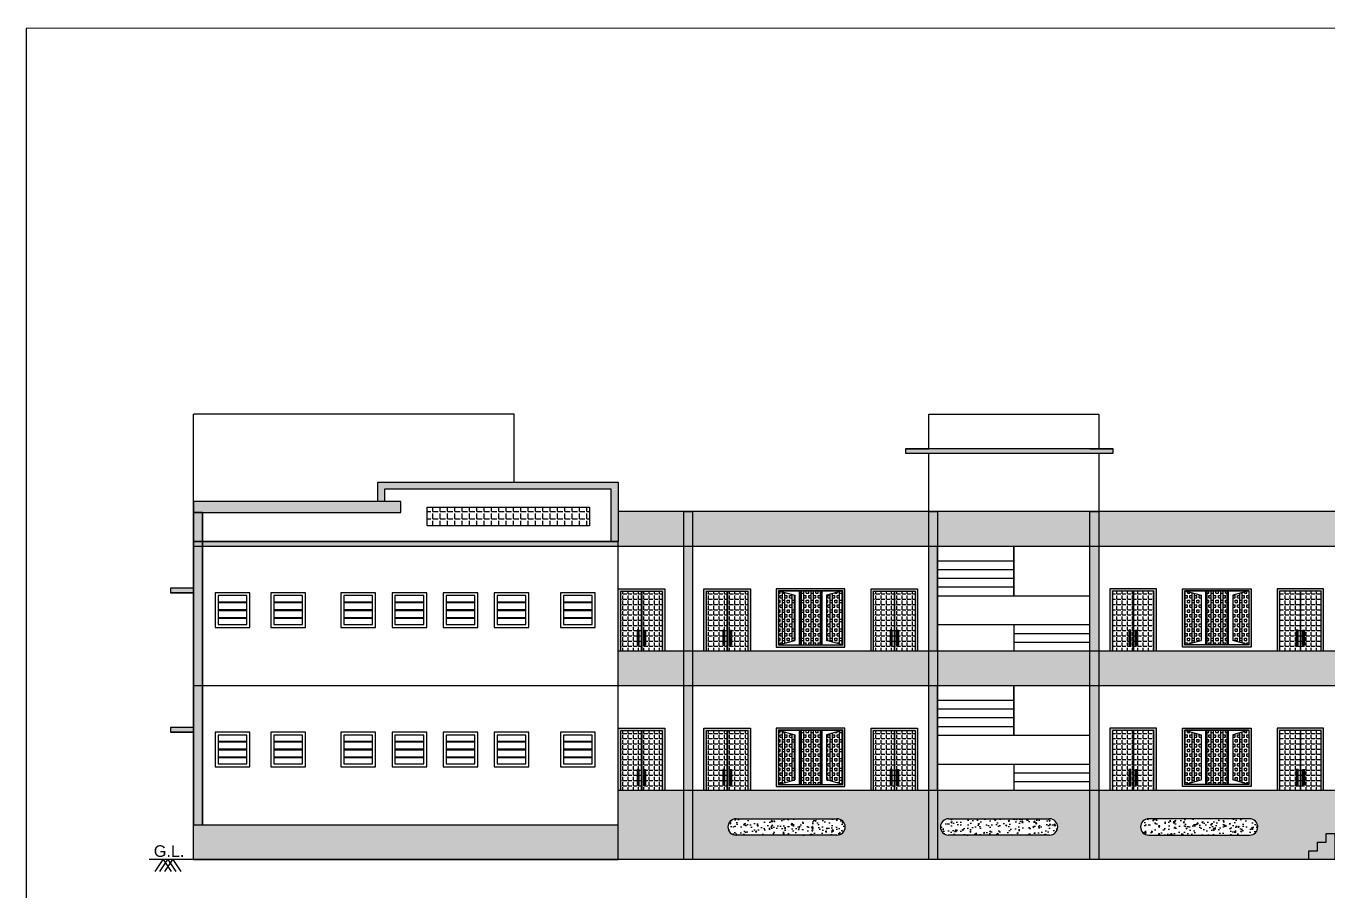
# Model space of a CAD drawing. Header units: metres. Extents: x 863 to 1571, y 626 to 804.
# Drawn here: x 863.38 to 897.55, y 780.03 to 802.75 of the extents above; entities that cross this region are included whole.
import ezdxf
from ezdxf.enums import TextEntityAlignment as Align

# ---------------------------------------------------------------- set-up
doc = ezdxf.new("R2010")
doc.units = ezdxf.units.M
doc.header["$LTSCALE"] = 0.2
doc.header["$MEASUREMENT"] = 0
doc.layers.get('0').update_dxf_attribs({"lineweight": 60})
doc.styles.add('ARIAL', font='arial.ttf')
pattern_1 = [(50, (-207.0153, 620.599), (0.35863009, -0.03137607), [0.0375, -0.4125]), (355, (-207.0153, 620.599), (-0.06937567, 0.37609607), [0.03, -0.33]), (100.451444, (-206.9854, 620.5964), (0.28925442, 0.34472), [0.0318701, -0.35057106]), (46.1842, (-207.0153, 620.699), (0.53362067, -0.08275964), [0.05625, -0.61875]), (96.635635, (-206.9708, 620.6921), (0.46733097, 0.4870593), [0.04780517, -0.52585688]), (351.184164, (-207.0153, 620.699), (0.46733097, 0.4870593), [0.045, -0.495]), (21, (-206.9653, 620.674), (0.298453526, -0.201309445), [0.0375, -0.4125]), (326, (-206.9653, 620.674), (0.12165767, 0.36257502), [0.03, -0.33]), (71.451445, (-206.94042, 620.65723), (0.42011119, 0.16126558), [0.0318701, -0.35057106]), (37.5, (-207.01529, 620.59901), (0.006079928, 0.166446927), [0, -0.326, 0, -0.335, 0, -0.33125]), (7.5, (-207.0153, 620.59901), (0.13153477, 0.197205856), [0, -0.191, 0, -0.3185, 0, -0.12625]), (327.5, (-207.12679, 620.59901), (0.266911218, -0.011277436), [0, -0.125, 0, -0.39, 0, -0.5175]), (317.5, (-207.1768, 620.599), (0.291593085, 0.05005249), [0, -0.1625, 0, -0.259, 0, -0.3675])]
pattern_2 = [(90, (-207.0153, 620.82186), (-0.25, 0), []), (90, (-206.9528, 620.82186), (-0.25, 0), []), (0, (-207.0153, 620.82186), (0, 0.25), [-0.0625, 0.0625]), (0, (-207.0153, 620.88436), (0, 0.25), [-0.0625, 0.0625]), (0, (-207.0153, 620.94686), (0, 0.25), [0.0625, -0.0625]), (0, (-207.0153, 621.00936), (0, 0.25), [0.0625, -0.0625]), (90, (-206.8903, 620.82186), (-0.25, 0), [0.0625, -0.0625]), (90, (-206.8278, 620.82186), (-0.25, 0), [0.0625, -0.0625])]
pattern_3 = [(0, (-207.01529, 620.82186), (0, 0.1375), [0.1, -0.0375]), (90, (-207.01529, 620.82186), (-0.1375, 0), [0.1, -0.0375])]
pattern_4 = [(0, (-202.6278, 620.82186), (0, 0.1375), [0.1, -0.0375]), (90, (-202.6278, 620.82186), (-0.1375, 0), [0.1, -0.0375])]
pattern_5 = [(90, (-207.0153, 624.48304), (-0.25, 0), []), (90, (-206.9528, 624.48304), (-0.25, 0), []), (0, (-207.0153, 624.48304), (0, 0.25), [-0.0625, 0.0625]), (0, (-207.0153, 624.54554), (0, 0.25), [-0.0625, 0.0625]), (0, (-207.0153, 624.60804), (0, 0.25), [0.0625, -0.0625]), (0, (-207.0153, 624.67054), (0, 0.25), [0.0625, -0.0625]), (90, (-206.8903, 624.48304), (-0.25, 0), [0.0625, -0.0625]), (90, (-206.8278, 624.48304), (-0.25, 0), [0.0625, -0.0625])]
pattern_6 = [(0, (-207.01529, 624.48304), (0, 0.1375), [0.1, -0.0375]), (90, (-207.01529, 624.48304), (-0.1375, 0), [0.1, -0.0375])]
pattern_7 = [(0, (-202.6278, 624.48304), (0, 0.1375), [0.1, -0.0375]), (90, (-202.6278, 624.48304), (-0.1375, 0), [0.1, -0.0375])]

msp = doc.modelspace()

# ---------------------------------------------------------------- hatches: boundary and pattern name
at = {"lineweight": -2}
h = msp.add_hatch(color=143, dxfattribs=at)
h.dxf.hatch_style = 1
h.paths.add_polyline_path([(891.913, 791.529), (891.913, 791.649), (886.463, 791.649), (886.463, 791.529)])
h = msp.add_hatch(color=11, dxfattribs=at)
h.dxf.hatch_style = 1
h.paths.add_polyline_path([(878.923, 790.586), (878.923, 790.767), (872.619, 790.771), (872.619, 790.629), (872.619, 790.263), (872.795, 790.263), (872.795, 790.59)])
h = msp.add_hatch(color=11, dxfattribs=at)
h.dxf.hatch_style = 1
h.paths.add_polyline_path([(878.923, 790.585), (878.742, 790.586), (878.741, 789.209), (878.923, 789.209), (878.923, 790.119)])
h = msp.add_hatch(color=40, dxfattribs=at)
h.dxf.hatch_style = 1
h.paths.add_polyline_path([(873.216, 789.976), (873.216, 790.263), (867.783, 790.263), (867.783, 789.976)])
h = msp.add_hatch(color=11, dxfattribs=at)
h.dxf.hatch_style = 1
h.paths.add_polyline_path([(868.013, 789.976), (867.783, 789.976), (867.783, 781.767), (868.013, 781.767)])
h = msp.add_hatch(dxfattribs=at)
h.set_pattern_fill('BRSTONE', color=251, scale=0.5)
h.set_pattern_definition([(0, (-213.4453, 620.59901), (0, 0.165), []), (90, (-212.9953, 620.599), (-0.25, 0.165), [0.165, -0.165]), (90, (-213.0453, 620.599), (-0.25, 0.165), [0.165, -0.165]), (0, (-212.9953, 620.62651), (0.25, 0.165), [-0.45, 0.05]), (0, (-212.9953, 620.65401), (0.25, 0.165), [-0.45, 0.05]), (0, (-212.9953, 620.68151), (0.25, 0.165), [-0.45, 0.05]), (0, (-212.9953, 620.70901), (0.25, 0.165), [-0.45, 0.05]), (0, (-212.9953, 620.73651), (0.25, 0.165), [-0.45, 0.05])])
h.paths.add_polyline_path([(878.923, 789.998), (878.923, 789.209), (872.493, 789.209), (872.493, 789.089), (944.939, 789.089), (944.939, 789.998)])
h.paths.add_polyline_path([(878.923, 786.338), (878.923, 785.428), (897.733, 785.428), (897.733, 786.338)])
h = msp.add_hatch(dxfattribs=at)
h.set_pattern_fill('ANGLE', color=11, scale=0.7)
h.set_pattern_definition([(0, (-207.4062, 616.94139), (0, 0.1925), [0.14, -0.0525]), (90, (-207.4062, 616.94139), (-0.1925, 0), [0.14, -0.0525])])
h.paths.add_polyline_path([(878.174, 789.621), (878.174, 790.114), (873.91, 790.114), (873.91, 789.621)])
h = msp.add_hatch(color=253, dxfattribs=at)
h.dxf.hatch_style = 1
h.paths.add_polyline_path([(880.643, 789.998), (880.873, 789.998), (880.873, 780.857), (880.643, 780.857)])
h = msp.add_hatch(color=253, dxfattribs=at)
h.dxf.hatch_style = 1
h.paths.add_polyline_path([(887.073, 789.998), (887.303, 789.998), (887.303, 780.857), (887.073, 780.857)])
h = msp.add_hatch(color=253, dxfattribs=at)
h.dxf.hatch_style = 1
h.paths.add_polyline_path([(891.303, 789.998), (891.533, 789.998), (891.533, 780.857), (891.303, 780.857)])
h = msp.add_hatch(color=251, dxfattribs=at)
h.dxf.hatch_style = 1
h.paths.add_polyline_path([(867.783, 789.209), (867.783, 789.089), (878.923, 789.089), (878.923, 789.209)])
h = msp.add_hatch(color=251, dxfattribs=at)
h.dxf.hatch_style = 1
h.paths.add_polyline_path([(867.783, 787.987), (867.173, 787.987), (867.173, 787.867), (867.783, 787.867)])
h = msp.add_hatch(color=32, dxfattribs=at)
h.dxf.hatch_style = 1
h.paths.add_polyline_path([(878.99, 786.338), (880.076, 786.338), (880.076, 787.905), (878.99, 787.905)], flags=17)
h.paths.add_polyline_path([(880.143, 787.972), (878.923, 787.972), (878.923, 786.338), (880.143, 786.338)])
h = msp.add_hatch(dxfattribs=at)
h.set_pattern_fill('ANGLE', color=253, scale=0.5)
h.set_pattern_definition([(0, (-209.26529, 624.48304), (0, 0.1375), [0.1, -0.0375]), (90, (-209.26529, 624.48304), (-0.1375, 0), [0.1, -0.0375])])
h.paths.add_polyline_path([(879.644, 786.881), (879.644, 786.486), (879.593, 786.486), (879.593, 786.881)], flags=16)
h.paths.add_polyline_path([(879.422, 786.881), (879.473, 786.881), (879.473, 786.486), (879.422, 786.486)], flags=16)
h.paths.add_polyline_path([(878.99, 786.338), (879.525, 786.338), (879.525, 787.905), (878.99, 787.905)])
h.paths.add_polyline_path([(879.54, 786.338), (880.076, 786.338), (880.076, 787.905), (879.54, 787.905)])
h = msp.add_hatch(color=32, dxfattribs=at)
h.dxf.hatch_style = 1
h.paths.add_polyline_path([(881.24, 786.338), (882.326, 786.338), (882.326, 787.905), (881.24, 787.905)], flags=17)
h.paths.add_polyline_path([(882.393, 787.972), (881.173, 787.972), (881.173, 786.338), (882.393, 786.338)])
h = msp.add_hatch(dxfattribs=at)
h.set_pattern_fill('ANGLE', color=253, scale=0.5)
h.set_pattern_definition(pattern_6)
h.paths.add_polyline_path([(881.894, 786.881), (881.894, 786.486), (881.843, 786.486), (881.843, 786.881)], flags=16)
h.paths.add_polyline_path([(881.672, 786.881), (881.723, 786.881), (881.723, 786.486), (881.672, 786.486)], flags=16)
h.paths.add_polyline_path([(881.24, 786.338), (881.775, 786.338), (881.775, 787.905), (881.24, 787.905)])
h.paths.add_polyline_path([(881.79, 786.338), (882.326, 786.338), (882.326, 787.905), (881.79, 787.905)])
h = msp.add_hatch(color=215, dxfattribs=at)
h.dxf.hatch_style = 1
h.paths.add_polyline_path([(883.073, 786.437), (884.873, 786.437), (884.873, 787.972), (883.073, 787.972)])
h.paths.add_polyline_path([(884.816, 786.494), (884.816, 787.915), (883.13, 787.915), (883.13, 786.494)], flags=16)
h = msp.add_hatch(dxfattribs=at)
h.set_pattern_fill('BOX', color=61, scale=0.25)
h.set_pattern_definition(pattern_5)
h.paths.add_polyline_path([(883.557, 787.798), (883.13, 787.915), (883.13, 786.494), (883.557, 786.611)])
h = msp.add_hatch(color=215, dxfattribs=at)
h.dxf.hatch_style = 1
h.paths.add_polyline_path([(884.237, 786.494), (884.27, 786.494), (884.27, 787.915), (884.237, 787.915)])
h.paths.add_polyline_path([(883.708, 787.915), (883.675, 787.915), (883.675, 786.494), (883.708, 786.494)])
h = msp.add_hatch(dxfattribs=at)
h.set_pattern_fill('BOX', color=61, scale=0.25)
h.set_pattern_definition(pattern_5)
h.paths.add_polyline_path([(883.708, 786.494), (884.237, 786.494), (884.237, 787.915), (883.708, 787.915)])
h = msp.add_hatch(dxfattribs=at)
h.set_pattern_fill('BOX', color=61, scale=0.25)
h.set_pattern_definition(pattern_5)
h.paths.add_polyline_path([(884.388, 787.798), (884.816, 787.915), (884.816, 786.494), (884.388, 786.611)])
h = msp.add_hatch(color=32, dxfattribs=at)
h.dxf.hatch_style = 1
h.paths.add_polyline_path([(885.56, 786.338), (886.78, 786.338), (886.78, 787.972), (885.56, 787.972)])
h.paths.add_polyline_path([(885.627, 786.338), (886.713, 786.338), (886.713, 787.905), (885.627, 787.905)], flags=17)
h = msp.add_hatch(dxfattribs=at)
h.set_pattern_fill('ANGLE', color=253, scale=0.5)
h.set_pattern_definition(pattern_7)
h.paths.add_polyline_path([(886.281, 786.881), (886.281, 786.486), (886.23, 786.486), (886.23, 786.881)], flags=16)
h.paths.add_polyline_path([(886.059, 786.881), (886.11, 786.881), (886.11, 786.486), (886.059, 786.486)], flags=16)
h.paths.add_polyline_path([(885.627, 786.338), (886.163, 786.338), (886.163, 787.905), (885.627, 787.905)])
h.paths.add_polyline_path([(886.178, 786.338), (886.713, 786.338), (886.713, 787.905), (886.178, 787.905)])
h = msp.add_hatch(color=32, dxfattribs=at)
h.dxf.hatch_style = 1
h.paths.add_polyline_path([(893.045, 786.338), (891.825, 786.338), (891.825, 787.972), (893.045, 787.972)])
h.paths.add_polyline_path([(892.978, 786.338), (891.892, 786.338), (891.892, 787.905), (892.978, 787.905)], flags=17)
h = msp.add_hatch(dxfattribs=at)
h.set_pattern_fill('ANGLE', color=253, scale=0.5)
h.set_pattern_definition(pattern_7)
h.paths.add_polyline_path([(892.324, 786.881), (892.324, 786.486), (892.375, 786.486), (892.375, 786.881)], flags=16)
h.paths.add_polyline_path([(892.546, 786.881), (892.495, 786.881), (892.495, 786.486), (892.546, 786.486)], flags=16)
h.paths.add_polyline_path([(892.978, 786.338), (892.443, 786.338), (892.443, 787.905), (892.978, 787.905)])
h.paths.add_polyline_path([(892.428, 786.338), (891.892, 786.338), (891.892, 787.905), (892.428, 787.905)])
h = msp.add_hatch(color=215, dxfattribs=at)
h.dxf.hatch_style = 1
h.paths.add_polyline_path([(895.533, 787.972), (893.733, 787.972), (893.733, 786.437), (895.533, 786.437)])
h.paths.add_polyline_path([(893.79, 787.915), (893.79, 786.494), (895.476, 786.494), (895.476, 787.915)], flags=16)
h = msp.add_hatch(dxfattribs=at)
h.set_pattern_fill('BOX', color=61, scale=0.25)
h.set_pattern_definition(pattern_5)
h.paths.add_polyline_path([(894.217, 787.798), (893.79, 787.915), (893.79, 786.494), (894.217, 786.611)])
h = msp.add_hatch(color=215, dxfattribs=at)
h.dxf.hatch_style = 1
h.paths.add_polyline_path([(894.368, 786.494), (894.335, 786.494), (894.335, 787.915), (894.368, 787.915)])
h.paths.add_polyline_path([(894.897, 787.915), (894.93, 787.915), (894.93, 786.494), (894.897, 786.494)])
h = msp.add_hatch(dxfattribs=at)
h.set_pattern_fill('BOX', color=61, scale=0.25)
h.set_pattern_definition(pattern_5)
h.paths.add_polyline_path([(894.897, 786.494), (894.368, 786.494), (894.368, 787.915), (894.897, 787.915)])
h = msp.add_hatch(dxfattribs=at)
h.set_pattern_fill('BOX', color=61, scale=0.25)
h.set_pattern_definition(pattern_5)
h.paths.add_polyline_path([(895.048, 787.798), (895.476, 787.915), (895.476, 786.494), (895.048, 786.611)])
h = msp.add_hatch(color=32, dxfattribs=at)
h.dxf.hatch_style = 1
h.paths.add_polyline_path([(897.366, 786.338), (896.28, 786.338), (896.28, 787.905), (897.366, 787.905)], flags=17)
h.paths.add_polyline_path([(896.213, 787.972), (897.433, 787.972), (897.433, 786.338), (896.213, 786.338)])
h = msp.add_hatch(dxfattribs=at)
h.set_pattern_fill('ANGLE', color=253, scale=0.5)
h.set_pattern_definition(pattern_6)
h.paths.add_polyline_path([(896.712, 786.881), (896.712, 786.486), (896.763, 786.486), (896.763, 786.881)], flags=16)
h.paths.add_polyline_path([(896.934, 786.881), (896.883, 786.881), (896.883, 786.486), (896.934, 786.486)], flags=16)
h.paths.add_polyline_path([(897.366, 786.338), (896.83, 786.338), (896.83, 787.905), (897.366, 787.905)])
h.paths.add_polyline_path([(896.815, 786.338), (896.28, 786.338), (896.28, 787.905), (896.815, 787.905)])
h = msp.add_hatch(color=215, dxfattribs=at)
h.dxf.hatch_style = 1
h.paths.add_polyline_path([(879.422, 786.486), (879.473, 786.486), (879.473, 786.881), (879.422, 786.881)])
h.paths.add_polyline_path([(879.644, 786.881), (879.593, 786.881), (879.593, 786.486), (879.644, 786.486)])
h = msp.add_hatch(color=215, dxfattribs=at)
h.dxf.hatch_style = 1
h.paths.add_polyline_path([(881.672, 786.486), (881.723, 786.486), (881.723, 786.881), (881.672, 786.881)])
h.paths.add_polyline_path([(881.894, 786.881), (881.843, 786.881), (881.843, 786.486), (881.894, 786.486)])
h = msp.add_hatch(color=215, dxfattribs=at)
h.dxf.hatch_style = 1
h.paths.add_polyline_path([(886.059, 786.486), (886.11, 786.486), (886.11, 786.881), (886.059, 786.881)])
h.paths.add_polyline_path([(886.281, 786.881), (886.23, 786.881), (886.23, 786.486), (886.281, 786.486)])
h = msp.add_hatch(color=215, dxfattribs=at)
h.dxf.hatch_style = 1
h.paths.add_polyline_path([(892.546, 786.486), (892.495, 786.486), (892.495, 786.881), (892.546, 786.881)])
h.paths.add_polyline_path([(892.324, 786.881), (892.375, 786.881), (892.375, 786.486), (892.324, 786.486)])
h = msp.add_hatch(color=215, dxfattribs=at)
h.dxf.hatch_style = 1
h.paths.add_polyline_path([(896.934, 786.486), (896.883, 786.486), (896.883, 786.881), (896.934, 786.881)])
h.paths.add_polyline_path([(896.712, 786.881), (896.763, 786.881), (896.763, 786.486), (896.712, 786.486)])
h = msp.add_hatch(color=251, dxfattribs=at)
h.dxf.hatch_style = 1
h.paths.add_polyline_path([(867.783, 784.327), (867.173, 784.327), (867.173, 784.207), (867.783, 784.207)])
h = msp.add_hatch(color=32, dxfattribs=at)
h.dxf.hatch_style = 1
h.paths.add_polyline_path([(878.99, 782.677), (880.076, 782.677), (880.076, 784.244), (878.99, 784.244)], flags=17)
h.paths.add_polyline_path([(880.143, 784.311), (878.923, 784.311), (878.923, 782.677), (880.143, 782.677)])
h = msp.add_hatch(dxfattribs=at)
h.set_pattern_fill('ANGLE', color=253, scale=0.5)
h.set_pattern_definition([(0, (-209.26529, 620.82186), (0, 0.1375), [0.1, -0.0375]), (90, (-209.26529, 620.82186), (-0.1375, 0), [0.1, -0.0375])])
h.paths.add_polyline_path([(879.644, 783.22), (879.644, 782.825), (879.593, 782.825), (879.593, 783.22)], flags=16)
h.paths.add_polyline_path([(879.422, 783.22), (879.473, 783.22), (879.473, 782.825), (879.422, 782.825)], flags=16)
h.paths.add_polyline_path([(878.99, 782.677), (879.525, 782.677), (879.525, 784.244), (878.99, 784.244)])
h.paths.add_polyline_path([(879.54, 782.677), (880.076, 782.677), (880.076, 784.244), (879.54, 784.244)])
h = msp.add_hatch(color=32, dxfattribs=at)
h.dxf.hatch_style = 1
h.paths.add_polyline_path([(881.24, 782.677), (882.326, 782.677), (882.326, 784.244), (881.24, 784.244)], flags=17)
h.paths.add_polyline_path([(882.393, 784.311), (881.173, 784.311), (881.173, 782.677), (882.393, 782.677)])
h = msp.add_hatch(dxfattribs=at)
h.set_pattern_fill('ANGLE', color=253, scale=0.5)
h.set_pattern_definition(pattern_3)
h.paths.add_polyline_path([(881.894, 783.22), (881.894, 782.825), (881.843, 782.825), (881.843, 783.22)], flags=16)
h.paths.add_polyline_path([(881.672, 783.22), (881.723, 783.22), (881.723, 782.825), (881.672, 782.825)], flags=16)
h.paths.add_polyline_path([(881.24, 782.677), (881.775, 782.677), (881.775, 784.244), (881.24, 784.244)])
h.paths.add_polyline_path([(881.79, 782.677), (882.326, 782.677), (882.326, 784.244), (881.79, 784.244)])
h = msp.add_hatch(color=215, dxfattribs=at)
h.dxf.hatch_style = 1
h.paths.add_polyline_path([(883.073, 782.775), (884.873, 782.775), (884.873, 784.311), (883.073, 784.311)])
h.paths.add_polyline_path([(884.816, 782.832), (884.816, 784.254), (883.13, 784.254), (883.13, 782.832)], flags=16)
h = msp.add_hatch(dxfattribs=at)
h.set_pattern_fill('BOX', color=61, scale=0.25)
h.set_pattern_definition(pattern_2)
h.paths.add_polyline_path([(883.557, 784.137), (883.13, 784.254), (883.13, 782.832), (883.557, 782.949)])
h = msp.add_hatch(color=215, dxfattribs=at)
h.dxf.hatch_style = 1
h.paths.add_polyline_path([(884.237, 782.832), (884.27, 782.832), (884.27, 784.254), (884.237, 784.254)])
h.paths.add_polyline_path([(883.708, 784.254), (883.675, 784.254), (883.675, 782.832), (883.708, 782.832)])
h = msp.add_hatch(dxfattribs=at)
h.set_pattern_fill('BOX', color=61, scale=0.25)
h.set_pattern_definition(pattern_2)
h.paths.add_polyline_path([(883.708, 782.832), (884.237, 782.832), (884.237, 784.254), (883.708, 784.254)])
h = msp.add_hatch(dxfattribs=at)
h.set_pattern_fill('BOX', color=61, scale=0.25)
h.set_pattern_definition(pattern_2)
h.paths.add_polyline_path([(884.388, 784.137), (884.816, 784.254), (884.816, 782.832), (884.388, 782.949)])
h = msp.add_hatch(color=32, dxfattribs=at)
h.dxf.hatch_style = 1
h.paths.add_polyline_path([(885.56, 782.677), (886.78, 782.677), (886.78, 784.311), (885.56, 784.311)])
h.paths.add_polyline_path([(885.627, 782.677), (886.713, 782.677), (886.713, 784.244), (885.627, 784.244)], flags=17)
h = msp.add_hatch(dxfattribs=at)
h.set_pattern_fill('ANGLE', color=253, scale=0.5)
h.set_pattern_definition(pattern_4)
h.paths.add_polyline_path([(886.281, 783.22), (886.281, 782.825), (886.23, 782.825), (886.23, 783.22)], flags=16)
h.paths.add_polyline_path([(886.059, 783.22), (886.11, 783.22), (886.11, 782.825), (886.059, 782.825)], flags=16)
h.paths.add_polyline_path([(885.627, 782.677), (886.163, 782.677), (886.163, 784.244), (885.627, 784.244)])
h.paths.add_polyline_path([(886.178, 782.677), (886.713, 782.677), (886.713, 784.244), (886.178, 784.244)])
h = msp.add_hatch(color=32, dxfattribs=at)
h.dxf.hatch_style = 1
h.paths.add_polyline_path([(893.045, 782.677), (891.825, 782.677), (891.825, 784.311), (893.045, 784.311)])
h.paths.add_polyline_path([(892.978, 782.677), (891.892, 782.677), (891.892, 784.244), (892.978, 784.244)], flags=17)
h = msp.add_hatch(dxfattribs=at)
h.set_pattern_fill('ANGLE', color=253, scale=0.5)
h.set_pattern_definition(pattern_4)
h.paths.add_polyline_path([(892.324, 783.22), (892.324, 782.825), (892.375, 782.825), (892.375, 783.22)], flags=16)
h.paths.add_polyline_path([(892.546, 783.22), (892.495, 783.22), (892.495, 782.825), (892.546, 782.825)], flags=16)
h.paths.add_polyline_path([(892.978, 782.677), (892.443, 782.677), (892.443, 784.244), (892.978, 784.244)])
h.paths.add_polyline_path([(892.428, 782.677), (891.892, 782.677), (891.892, 784.244), (892.428, 784.244)])
h = msp.add_hatch(color=215, dxfattribs=at)
h.dxf.hatch_style = 1
h.paths.add_polyline_path([(895.533, 784.311), (893.733, 784.311), (893.733, 782.775), (895.533, 782.775)])
h.paths.add_polyline_path([(893.79, 784.254), (893.79, 782.832), (895.476, 782.832), (895.476, 784.254)], flags=16)
h = msp.add_hatch(dxfattribs=at)
h.set_pattern_fill('BOX', color=61, scale=0.25)
h.set_pattern_definition(pattern_2)
h.paths.add_polyline_path([(894.217, 784.137), (893.79, 784.254), (893.79, 782.832), (894.217, 782.949)])
h = msp.add_hatch(color=215, dxfattribs=at)
h.dxf.hatch_style = 1
h.paths.add_polyline_path([(894.368, 782.832), (894.335, 782.832), (894.335, 784.254), (894.368, 784.254)])
h.paths.add_polyline_path([(894.897, 784.254), (894.93, 784.254), (894.93, 782.832), (894.897, 782.832)])
h = msp.add_hatch(dxfattribs=at)
h.set_pattern_fill('BOX', color=61, scale=0.25)
h.set_pattern_definition(pattern_2)
h.paths.add_polyline_path([(894.897, 782.832), (894.368, 782.832), (894.368, 784.254), (894.897, 784.254)])
h = msp.add_hatch(dxfattribs=at)
h.set_pattern_fill('BOX', color=61, scale=0.25)
h.set_pattern_definition(pattern_2)
h.paths.add_polyline_path([(895.048, 784.137), (895.476, 784.254), (895.476, 782.832), (895.048, 782.949)])
h = msp.add_hatch(color=32, dxfattribs=at)
h.dxf.hatch_style = 1
h.paths.add_polyline_path([(897.366, 782.677), (896.28, 782.677), (896.28, 784.244), (897.366, 784.244)], flags=17)
h.paths.add_polyline_path([(896.213, 784.311), (897.433, 784.311), (897.433, 782.677), (896.213, 782.677)])
h = msp.add_hatch(dxfattribs=at)
h.set_pattern_fill('ANGLE', color=253, scale=0.5)
h.set_pattern_definition(pattern_3)
h.paths.add_polyline_path([(896.712, 783.22), (896.712, 782.825), (896.763, 782.825), (896.763, 783.22)], flags=16)
h.paths.add_polyline_path([(896.934, 783.22), (896.883, 783.22), (896.883, 782.825), (896.934, 782.825)], flags=16)
h.paths.add_polyline_path([(897.366, 782.677), (896.83, 782.677), (896.83, 784.244), (897.366, 784.244)])
h.paths.add_polyline_path([(896.815, 782.677), (896.28, 782.677), (896.28, 784.244), (896.815, 784.244)])
h = msp.add_hatch(color=215, dxfattribs=at)
h.dxf.hatch_style = 1
h.paths.add_polyline_path([(879.422, 782.825), (879.473, 782.825), (879.473, 783.22), (879.422, 783.22)])
h.paths.add_polyline_path([(879.644, 783.22), (879.593, 783.22), (879.593, 782.825), (879.644, 782.825)])
h = msp.add_hatch(color=215, dxfattribs=at)
h.dxf.hatch_style = 1
h.paths.add_polyline_path([(881.672, 782.825), (881.723, 782.825), (881.723, 783.22), (881.672, 783.22)])
h.paths.add_polyline_path([(881.894, 783.22), (881.843, 783.22), (881.843, 782.825), (881.894, 782.825)])
h = msp.add_hatch(color=215, dxfattribs=at)
h.dxf.hatch_style = 1
h.paths.add_polyline_path([(886.059, 782.825), (886.11, 782.825), (886.11, 783.22), (886.059, 783.22)])
h.paths.add_polyline_path([(886.281, 783.22), (886.23, 783.22), (886.23, 782.825), (886.281, 782.825)])
h = msp.add_hatch(color=215, dxfattribs=at)
h.dxf.hatch_style = 1
h.paths.add_polyline_path([(892.546, 782.825), (892.495, 782.825), (892.495, 783.22), (892.546, 783.22)])
h.paths.add_polyline_path([(892.324, 783.22), (892.375, 783.22), (892.375, 782.825), (892.324, 782.825)])
h = msp.add_hatch(color=215, dxfattribs=at)
h.dxf.hatch_style = 1
h.paths.add_polyline_path([(896.934, 782.825), (896.883, 782.825), (896.883, 783.22), (896.934, 783.22)])
h.paths.add_polyline_path([(896.712, 783.22), (896.763, 783.22), (896.763, 782.825), (896.712, 782.825)])
h = msp.add_hatch(dxfattribs=at)
h.set_pattern_fill('BRSTONE', color=251, scale=0.5)
h.set_pattern_definition([(0, (-207.0153, 620.59901), (0, 0.165), []), (90, (-206.5653, 620.599), (-0.25, 0.165), [0.165, -0.165]), (90, (-206.6153, 620.599), (-0.25, 0.165), [0.165, -0.165]), (0, (-206.5653, 620.62651), (0.25, 0.165), [-0.45, 0.05]), (0, (-206.5653, 620.65401), (0.25, 0.165), [-0.45, 0.05]), (0, (-206.5653, 620.68151), (0.25, 0.165), [-0.45, 0.05]), (0, (-206.5653, 620.70901), (0.25, 0.165), [-0.45, 0.05]), (0, (-206.5653, 620.73651), (0.25, 0.165), [-0.45, 0.05])])
h.paths.add_polyline_path([(895.492, 781.499), (892.845, 781.499, -1), (892.845, 781.929), (895.492, 781.929, -1)], flags=16)
h.paths.add_polyline_path([(890.241, 781.499), (887.594, 781.499, -1), (887.594, 781.929), (890.241, 781.929, -1)], flags=16)
h.paths.add_polyline_path([(884.665, 781.499), (882.018, 781.499, -1), (882.018, 781.929), (884.665, 781.929, -1)], flags=16)
h.paths.add_polyline_path([(897.963, 780.857), (897.963, 782.677), (878.923, 782.677), (878.923, 781.767), (878.923, 780.857)])
h = msp.add_hatch(color=254, dxfattribs=at)
h.dxf.hatch_style = 1
h.paths.add_polyline_path([(867.783, 781.767), (867.783, 780.857), (878.923, 780.857), (878.923, 781.767)])
h.paths.add_polyline_path([(956.079, 780.857), (956.079, 781.767), (919.681, 781.767), (919.681, 780.857)])
h = msp.add_hatch(dxfattribs=at)
h.set_pattern_fill('AR-CONC', color=114, scale=0.05)
h.set_pattern_definition([(50, (-206.56933, 620.599), (0.35863009, -0.03137607), [0.0375, -0.4125]), (355, (-206.56933, 620.599), (-0.06937567, 0.37609607), [0.03, -0.33]), (100.451444, (-206.53944, 620.5964), (0.28925442, 0.34472), [0.0318701, -0.35057106]), (46.1842, (-206.56933, 620.699), (0.53362067, -0.08275964), [0.05625, -0.61875]), (96.635635, (-206.52486, 620.6921), (0.46733097, 0.4870593), [0.04780517, -0.52585688]), (351.184164, (-206.56933, 620.699), (0.46733097, 0.4870593), [0.045, -0.495]), (21, (-206.51933, 620.674), (0.29845353, -0.201309445), [0.0375, -0.4125]), (326, (-206.51933, 620.674), (0.12165767, 0.36257502), [0.03, -0.33]), (71.451445, (-206.49446, 620.65723), (0.42011119, 0.16126558), [0.0318701, -0.35057106]), (37.5, (-206.56933, 620.59901), (0.006079928, 0.166446927), [0, -0.326, 0, -0.335, 0, -0.33125]), (7.5, (-206.56933, 620.59901), (0.13153477, 0.197205856), [0, -0.191, 0, -0.3185, 0, -0.12625]), (327.5, (-206.68083, 620.59901), (0.266911218, -0.011277436), [0, -0.125, 0, -0.39, 0, -0.5175]), (317.5, (-206.73083, 620.599), (0.291593085, 0.05005249), [0, -0.1625, 0, -0.259, 0, -0.3675])])
h.paths.add_polyline_path([(882.018, 781.929, 1), (882.018, 781.499), (884.665, 781.499, 1), (884.665, 781.929)])
h = msp.add_hatch(dxfattribs=at)
h.set_pattern_fill('AR-CONC', color=114, scale=0.05)
h.set_pattern_definition(pattern_1)
h.paths.add_polyline_path([(887.594, 781.929, 1), (887.594, 781.499), (890.241, 781.499, 1), (890.241, 781.929)])
h = msp.add_hatch(dxfattribs=at)
h.set_pattern_fill('AR-CONC', color=114, scale=0.05)
h.set_pattern_definition(pattern_1)
h.paths.add_polyline_path([(892.845, 781.929, 1), (892.845, 781.499), (895.492, 781.499, 1), (895.492, 781.929)])
h = msp.add_hatch(color=252, dxfattribs=at)
h.dxf.hatch_style = 1
h.paths.add_polyline_path([(905.08, 780.857), (905.08, 781.086), (904.851, 781.086), (904.851, 781.315), (904.622, 781.315), (904.622, 781.544), (904.393, 781.544), (904.393, 780.857)])
h.paths.add_polyline_path([(897.504, 781.315), (897.275, 781.315), (897.275, 781.086), (897.046, 781.086), (897.046, 780.857), (897.733, 780.857), (897.733, 781.544), (897.504, 781.544)])

# ---------------------------------------------------------------- linework, layer by layer
for p, q in [((867.783, 780.857), (867.783, 792.559)), ((876.193, 792.559), (867.783, 792.559)), ((876.193, 790.769), (876.193, 792.559)), ((886.463, 791.649), (887.073, 791.649)), ((891.303, 791.649), (891.913, 791.649)), ((886.463, 791.529), (887.073, 791.529)), ((891.303, 791.529), (891.913, 791.529)), ((878.741, 789.209), (878.742, 790.586)), ((867.783, 789.976), (868.013, 789.976)), ((868.013, 789.976), (868.013, 781.767)), ((944.939, 789.998), (878.923, 789.998)), ((887.303, 786.34), (887.303, 789.091)), ((889.303, 789.091), (889.303, 787.788)), ((889.303, 787.788), (889.303, 789.091)), ((891.303, 786.34), (891.303, 789.091)), ((887.303, 788.708), (889.303, 788.708)), ((887.303, 788.478), (889.303, 788.478)), ((887.303, 788.248), (889.303, 788.248)), ((867.783, 787.867), (867.173, 787.867)), ((879.525, 787.905), (879.525, 786.338)), ((879.54, 787.905), (879.54, 786.338)), ((881.775, 787.905), (881.775, 786.338)), ((881.79, 787.905), (881.79, 786.338)), ((883.13, 787.915), (884.816, 787.915)), ((883.13, 787.915), (883.557, 787.798)), ((883.675, 787.915), (883.675, 786.494)), ((883.708, 787.915), (883.708, 786.494)), ((884.237, 787.915), (884.237, 786.494)), ((884.27, 787.915), (884.27, 786.494)), ((884.816, 787.915), (884.388, 787.798)), ((886.163, 787.905), (886.163, 786.338)), ((886.178, 787.905), (886.178, 786.338)), ((887.303, 788.018), (889.303, 788.018)), ((892.428, 787.905), (892.428, 786.338)), ((892.443, 787.905), (892.443, 786.338)), ((895.476, 787.915), (893.79, 787.915)), ((893.79, 787.915), (894.217, 787.798)), ((894.335, 787.915), (894.335, 786.494)), ((894.368, 787.915), (894.368, 786.494)), ((894.897, 787.915), (894.897, 786.494)), ((894.93, 787.915), (894.93, 786.494)), ((895.476, 787.915), (895.048, 787.798)), ((896.815, 787.905), (896.815, 786.338)), ((896.83, 787.905), (896.83, 786.338)), ((868.424, 787.627), (869.178, 787.627)), ((868.424, 787.606), (869.178, 787.606)), ((869.883, 787.627), (870.637, 787.627)), ((869.883, 787.606), (870.637, 787.606)), ((871.726, 787.627), (872.48, 787.627)), ((871.726, 787.606), (872.48, 787.606)), ((873.066, 787.627), (873.82, 787.627)), ((873.066, 787.606), (873.82, 787.606)), ((874.406, 787.627), (875.16, 787.627)), ((874.406, 787.606), (875.16, 787.606)), ((875.746, 787.627), (876.5, 787.627)), ((875.746, 787.606), (876.5, 787.606)), ((877.487, 787.627), (878.241, 787.627)), ((877.487, 787.606), (878.241, 787.606)), ((883.557, 787.798), (883.557, 786.611)), ((884.388, 787.798), (884.388, 786.611)), ((887.303, 787.788), (891.303, 787.788)), ((894.217, 787.798), (894.217, 786.611)), ((895.048, 787.798), (895.048, 786.611)), ((868.424, 787.424), (869.178, 787.424)), ((868.424, 787.403), (869.178, 787.403)), ((868.424, 787.218), (869.178, 787.218)), ((868.424, 787.197), (869.178, 787.197)), ((869.883, 787.424), (870.637, 787.424)), ((869.883, 787.403), (870.637, 787.403)), ((869.883, 787.218), (870.637, 787.218)), ((869.883, 787.197), (870.637, 787.197)), ((871.726, 787.424), (872.48, 787.424)), ((871.726, 787.403), (872.48, 787.403)), ((871.726, 787.218), (872.48, 787.218)), ((871.726, 787.197), (872.48, 787.197)), ((873.066, 787.424), (873.82, 787.424)), ((873.066, 787.403), (873.82, 787.403)), ((873.066, 787.218), (873.82, 787.218)), ((873.066, 787.197), (873.82, 787.197)), ((874.406, 787.424), (875.16, 787.424)), ((874.406, 787.403), (875.16, 787.403)), ((874.406, 787.218), (875.16, 787.218)), ((874.406, 787.197), (875.16, 787.197)), ((875.746, 787.424), (876.5, 787.424)), ((875.746, 787.403), (876.5, 787.403)), ((875.746, 787.218), (876.5, 787.218)), ((875.746, 787.197), (876.5, 787.197)), ((877.487, 787.424), (878.241, 787.424)), ((877.487, 787.403), (878.241, 787.403)), ((877.487, 787.218), (878.241, 787.218)), ((877.487, 787.197), (878.241, 787.197)), ((887.303, 787.028), (889.303, 787.028)), ((889.303, 787.028), (891.303, 787.028)), ((889.303, 787.028), (891.303, 787.028)), ((889.303, 787.028), (889.303, 786.34)), ((889.303, 786.798), (891.303, 786.798)), ((883.13, 786.494), (883.557, 786.611)), ((884.816, 786.494), (884.388, 786.611)), ((889.303, 786.568), (891.303, 786.568)), ((893.79, 786.494), (894.217, 786.611)), ((895.476, 786.494), (895.048, 786.611)), ((889.303, 786.34), (891.303, 786.34)), ((889.303, 786.338), (891.303, 786.338)), ((878.923, 780.857), (878.923, 785.547)), ((887.303, 782.678), (887.303, 785.43)), ((889.303, 785.43), (889.303, 784.127)), ((889.303, 784.127), (889.303, 785.43)), ((891.303, 782.678), (891.303, 785.43)), ((887.303, 785.047), (889.303, 785.047)), ((887.303, 784.817), (889.303, 784.817)), ((887.303, 784.587), (889.303, 784.587)), ((867.783, 784.207), (867.173, 784.207)), ((879.525, 784.244), (879.525, 782.677)), ((879.54, 784.244), (879.54, 782.677)), ((881.775, 784.244), (881.775, 782.677)), ((881.79, 784.244), (881.79, 782.677)), ((883.13, 784.254), (884.816, 784.254)), ((883.13, 784.254), (883.557, 784.137)), ((883.557, 784.137), (883.557, 782.949)), ((883.675, 784.254), (883.675, 782.832)), ((883.708, 784.254), (883.708, 782.832)), ((884.237, 784.254), (884.237, 782.832)), ((884.27, 784.254), (884.27, 782.832)), ((884.816, 784.254), (884.388, 784.137)), ((884.388, 784.137), (884.388, 782.949)), ((886.163, 784.244), (886.163, 782.677)), ((886.178, 784.244), (886.178, 782.677)), ((887.303, 784.357), (889.303, 784.357)), ((887.303, 784.127), (891.303, 784.127)), ((892.428, 784.244), (892.428, 782.677)), ((892.443, 784.244), (892.443, 782.677)), ((895.476, 784.254), (893.79, 784.254)), ((893.79, 784.254), (894.217, 784.137)), ((894.217, 784.137), (894.217, 782.949)), ((894.335, 784.254), (894.335, 782.832)), ((894.368, 784.254), (894.368, 782.832)), ((894.897, 784.254), (894.897, 782.832)), ((894.93, 784.254), (894.93, 782.832)), ((895.476, 784.254), (895.048, 784.137)), ((895.048, 784.137), (895.048, 782.949)), ((896.815, 784.244), (896.815, 782.677)), ((896.83, 784.244), (896.83, 782.677)), ((868.424, 783.967), (869.178, 783.967)), ((868.424, 783.946), (869.178, 783.946)), ((868.424, 783.764), (869.178, 783.764)), ((868.424, 783.743), (869.178, 783.743)), ((869.883, 783.967), (870.637, 783.967)), ((869.883, 783.946), (870.637, 783.946)), ((869.883, 783.764), (870.637, 783.764)), ((869.883, 783.743), (870.637, 783.743)), ((871.726, 783.967), (872.48, 783.967)), ((871.726, 783.946), (872.48, 783.946)), ((871.726, 783.764), (872.48, 783.764)), ((871.726, 783.743), (872.48, 783.743)), ((873.066, 783.967), (873.82, 783.967)), ((873.066, 783.946), (873.82, 783.946)), ((873.066, 783.764), (873.82, 783.764)), ((873.066, 783.743), (873.82, 783.743)), ((874.406, 783.967), (875.16, 783.967)), ((874.406, 783.946), (875.16, 783.946)), ((874.406, 783.764), (875.16, 783.764)), ((874.406, 783.743), (875.16, 783.743)), ((875.746, 783.967), (876.5, 783.967)), ((875.746, 783.946), (876.5, 783.946)), ((875.746, 783.764), (876.5, 783.764)), ((875.746, 783.743), (876.5, 783.743)), ((877.487, 783.967), (878.241, 783.967)), ((877.487, 783.946), (878.241, 783.946)), ((877.487, 783.764), (878.241, 783.764)), ((877.487, 783.743), (878.241, 783.743)), ((868.424, 783.558), (869.178, 783.558)), ((868.424, 783.537), (869.178, 783.537)), ((869.883, 783.558), (870.637, 783.558)), ((869.883, 783.537), (870.637, 783.537)), ((871.726, 783.558), (872.48, 783.558)), ((871.726, 783.537), (872.48, 783.537)), ((873.066, 783.558), (873.82, 783.558)), ((873.066, 783.537), (873.82, 783.537)), ((874.406, 783.558), (875.16, 783.558)), ((874.406, 783.537), (875.16, 783.537)), ((875.746, 783.558), (876.5, 783.558)), ((875.746, 783.537), (876.5, 783.537)), ((877.487, 783.558), (878.241, 783.558)), ((877.487, 783.537), (878.241, 783.537)), ((887.303, 783.367), (889.303, 783.367)), ((889.303, 783.367), (891.303, 783.367)), ((889.303, 783.367), (891.303, 783.367)), ((889.303, 783.367), (889.303, 782.678)), ((889.303, 783.137), (891.303, 783.137)), ((883.13, 782.832), (883.557, 782.949)), ((884.816, 782.832), (884.388, 782.949)), ((889.303, 782.907), (891.303, 782.907)), ((893.79, 782.832), (894.217, 782.949)), ((895.476, 782.832), (895.048, 782.949)), ((878.923, 782.677), (897.733, 782.677)), ((889.303, 782.678), (891.303, 782.678)), ((889.303, 782.677), (891.303, 782.677)), ((867.783, 780.857), (866.613, 780.857))]:
    msp.add_line(p, q, dxfattribs=at)
at = {"color": 114, "lineweight": -2}
for p, q in [((882.018, 781.929), (884.665, 781.929)), ((887.594, 781.929), (890.241, 781.929)), ((895.492, 781.929), (892.845, 781.929)), ((884.665, 781.499), (882.018, 781.499)), ((890.241, 781.499), (887.594, 781.499)), ((892.845, 781.499), (895.492, 781.499))]:
    msp.add_line(p, q, dxfattribs=at)
at = {"color": 4, "lineweight": -2}
msp.add_line((867.783, 780.857), (878.923, 780.857), dxfattribs=at)
at = {"lineweight": -2}
for points in [[(863.385, 660.625), (1156.028, 660.687), (1156.028, 802.75), (863.385, 802.688)], [(886.463, 791.529), (891.913, 791.529), (891.913, 791.649), (886.463, 791.649)], [(867.783, 789.976), (873.216, 789.976), (873.216, 790.263), (867.783, 790.263)], [(868.013, 789.976), (867.783, 789.976), (867.783, 781.767), (868.013, 781.767)], [(873.91, 790.114), (878.174, 790.114), (878.174, 789.621), (873.91, 789.621)], [(880.643, 789.998), (880.873, 789.998), (880.873, 780.857), (880.643, 780.857)], [(887.073, 789.998), (887.303, 789.998), (887.303, 780.857), (887.073, 780.857)], [(891.303, 789.998), (891.533, 789.998), (891.533, 780.857), (891.303, 780.857)], [(867.173, 787.867), (867.783, 787.867), (867.783, 787.987), (867.173, 787.987)], [(868.346, 786.957), (869.256, 786.957), (869.256, 787.867), (868.346, 787.867)], [(869.805, 786.957), (870.715, 786.957), (870.715, 787.867), (869.805, 787.867)], [(871.648, 786.957), (872.558, 786.957), (872.558, 787.867), (871.648, 787.867)], [(872.988, 786.957), (873.898, 786.957), (873.898, 787.867), (872.988, 787.867)], [(874.328, 786.957), (875.238, 786.957), (875.238, 787.867), (874.328, 787.867)], [(875.668, 786.957), (876.578, 786.957), (876.578, 787.867), (875.668, 787.867)], [(877.409, 786.957), (878.319, 786.957), (878.319, 787.867), (877.409, 787.867)], [(883.073, 786.437), (884.873, 786.437), (884.873, 787.972), (883.073, 787.972)], [(883.13, 786.494), (884.816, 786.494), (884.816, 787.915), (883.13, 787.915)], [(895.533, 786.437), (893.733, 786.437), (893.733, 787.972), (895.533, 787.972)], [(895.476, 786.494), (893.79, 786.494), (893.79, 787.915), (895.476, 787.915)], [(868.424, 787.035), (869.178, 787.035), (869.178, 787.789), (868.424, 787.789)], [(869.883, 787.035), (870.637, 787.035), (870.637, 787.789), (869.883, 787.789)], [(871.726, 787.035), (872.48, 787.035), (872.48, 787.789), (871.726, 787.789)], [(873.066, 787.035), (873.82, 787.035), (873.82, 787.789), (873.066, 787.789)], [(874.406, 787.035), (875.16, 787.035), (875.16, 787.789), (874.406, 787.789)], [(875.746, 787.035), (876.5, 787.035), (876.5, 787.789), (875.746, 787.789)], [(877.487, 787.035), (878.241, 787.035), (878.241, 787.789), (877.487, 787.789)], [(879.473, 786.881), (879.422, 786.881), (879.422, 786.486), (879.473, 786.486)], [(879.593, 786.881), (879.644, 786.881), (879.644, 786.486), (879.593, 786.486)], [(881.723, 786.881), (881.672, 786.881), (881.672, 786.486), (881.723, 786.486)], [(881.843, 786.881), (881.894, 786.881), (881.894, 786.486), (881.843, 786.486)], [(886.11, 786.881), (886.059, 786.881), (886.059, 786.486), (886.11, 786.486)], [(886.23, 786.881), (886.281, 786.881), (886.281, 786.486), (886.23, 786.486)], [(892.375, 786.881), (892.324, 786.881), (892.324, 786.486), (892.375, 786.486)], [(892.495, 786.881), (892.546, 786.881), (892.546, 786.486), (892.495, 786.486)], [(896.763, 786.881), (896.712, 786.881), (896.712, 786.486), (896.763, 786.486)], [(896.883, 786.881), (896.934, 786.881), (896.934, 786.486), (896.883, 786.486)], [(867.173, 784.207), (867.783, 784.207), (867.783, 784.327), (867.173, 784.327)], [(868.346, 783.297), (869.256, 783.297), (869.256, 784.207), (868.346, 784.207)], [(868.424, 783.375), (869.178, 783.375), (869.178, 784.129), (868.424, 784.129)], [(869.805, 783.297), (870.715, 783.297), (870.715, 784.207), (869.805, 784.207)], [(869.883, 783.375), (870.637, 783.375), (870.637, 784.129), (869.883, 784.129)], [(871.648, 783.297), (872.558, 783.297), (872.558, 784.207), (871.648, 784.207)], [(871.726, 783.375), (872.48, 783.375), (872.48, 784.129), (871.726, 784.129)], [(872.988, 783.297), (873.898, 783.297), (873.898, 784.207), (872.988, 784.207)], [(873.066, 783.375), (873.82, 783.375), (873.82, 784.129), (873.066, 784.129)], [(874.328, 783.297), (875.238, 783.297), (875.238, 784.207), (874.328, 784.207)], [(874.406, 783.375), (875.16, 783.375), (875.16, 784.129), (874.406, 784.129)], [(875.668, 783.297), (876.578, 783.297), (876.578, 784.207), (875.668, 784.207)], [(875.746, 783.375), (876.5, 783.375), (876.5, 784.129), (875.746, 784.129)], [(877.409, 783.297), (878.319, 783.297), (878.319, 784.207), (877.409, 784.207)], [(877.487, 783.375), (878.241, 783.375), (878.241, 784.129), (877.487, 784.129)], [(883.073, 782.775), (884.873, 782.775), (884.873, 784.311), (883.073, 784.311)], [(883.13, 782.832), (884.816, 782.832), (884.816, 784.254), (883.13, 784.254)], [(895.533, 782.775), (893.733, 782.775), (893.733, 784.311), (895.533, 784.311)], [(895.476, 782.832), (893.79, 782.832), (893.79, 784.254), (895.476, 784.254)], [(879.473, 783.22), (879.422, 783.22), (879.422, 782.825), (879.473, 782.825)], [(879.593, 783.22), (879.644, 783.22), (879.644, 782.825), (879.593, 782.825)], [(881.723, 783.22), (881.672, 783.22), (881.672, 782.825), (881.723, 782.825)], [(881.843, 783.22), (881.894, 783.22), (881.894, 782.825), (881.843, 782.825)], [(886.11, 783.22), (886.059, 783.22), (886.059, 782.825), (886.11, 782.825)], [(886.23, 783.22), (886.281, 783.22), (886.281, 782.825), (886.23, 782.825)], [(892.375, 783.22), (892.324, 783.22), (892.324, 782.825), (892.375, 782.825)], [(892.495, 783.22), (892.546, 783.22), (892.546, 782.825), (892.495, 782.825)], [(896.763, 783.22), (896.712, 783.22), (896.712, 782.825), (896.763, 782.825)], [(896.883, 783.22), (896.934, 783.22), (896.934, 782.825), (896.883, 782.825)]]:
    msp.add_lwpolyline(points, close=True, dxfattribs=at)
for points in [[(887.073, 792.559), (891.073, 792.559)], [(887.073, 791.649), (887.073, 792.559), (891.533, 792.559), (891.533, 791.649)], [(887.073, 789.998), (887.073, 791.529)], [(891.533, 791.529), (891.533, 789.998)], [(878.923, 790.767), (878.923, 790.119), (878.923, 789.209), (867.783, 789.209), (867.783, 790.119)], [(872.619, 790.629), (872.619, 790.771), (878.923, 790.767), (878.923, 790.585)], [(872.795, 790.59), (872.795, 790.263), (872.619, 790.263), (872.619, 790.629)], [(878.742, 790.586), (872.795, 790.59)], [(867.783, 789.209), (878.923, 789.209)], [(867.783, 789.209), (867.783, 789.087), (878.923, 789.087), (878.923, 789.209)], [(867.783, 789.207), (867.783, 785.427), (878.923, 785.427), (878.923, 789.207)], [(867.783, 789.089), (878.923, 789.089)], [(867.783, 785.547), (867.783, 781.767), (878.923, 781.767), (878.923, 789.087)], [(867.783, 789.087), (878.923, 789.087)], [(878.923, 789.089), (897.733, 789.089)], [(878.923, 786.338), (878.923, 787.972), (880.143, 787.972), (880.143, 786.338)], [(878.99, 786.338), (878.99, 787.905), (880.076, 787.905), (880.076, 786.338)], [(881.173, 786.338), (881.173, 787.972), (882.393, 787.972), (882.393, 786.338)], [(881.24, 786.338), (881.24, 787.905), (882.326, 787.905), (882.326, 786.338)], [(885.56, 786.338), (885.56, 787.972), (886.78, 787.972), (886.78, 786.338)], [(885.627, 786.338), (885.627, 787.905), (886.713, 787.905), (886.713, 786.338)], [(893.045, 786.338), (893.045, 787.972), (891.825, 787.972), (891.825, 786.338)], [(892.978, 786.338), (892.978, 787.905), (891.892, 787.905), (891.892, 786.338)], [(897.433, 786.338), (897.433, 787.972), (896.213, 787.972), (896.213, 786.338)], [(897.366, 786.338), (897.366, 787.905), (896.28, 787.905), (896.28, 786.338)], [(878.923, 786.338), (956.079, 786.338)], [(867.783, 780.857), (867.783, 785.547)], [(867.783, 785.427), (878.923, 785.427)], [(878.923, 785.428), (904.393, 785.428)], [(878.923, 782.677), (878.923, 784.311), (880.143, 784.311), (880.143, 782.677)], [(878.99, 782.677), (878.99, 784.244), (880.076, 784.244), (880.076, 782.677)], [(881.173, 782.677), (881.173, 784.311), (882.393, 784.311), (882.393, 782.677)], [(881.24, 782.677), (881.24, 784.244), (882.326, 784.244), (882.326, 782.677)], [(885.56, 782.677), (885.56, 784.311), (886.78, 784.311), (886.78, 782.677)], [(885.627, 782.677), (885.627, 784.244), (886.713, 784.244), (886.713, 782.677)], [(893.045, 782.677), (893.045, 784.311), (891.825, 784.311), (891.825, 782.677)], [(892.978, 782.677), (892.978, 784.244), (891.892, 784.244), (891.892, 782.677)], [(897.433, 782.677), (897.433, 784.311), (896.213, 784.311), (896.213, 782.677)], [(897.366, 782.677), (897.366, 784.244), (896.28, 784.244), (896.28, 782.677)], [(878.923, 780.857), (867.783, 780.857), (867.783, 781.767), (878.923, 781.767)], [(956.079, 781.544), (956.079, 780.857), (878.923, 780.857)], [(897.046, 780.857), (897.046, 781.086), (897.275, 781.086), (897.275, 781.315), (897.504, 781.315), (897.504, 781.544), (897.733, 781.544), (897.733, 780.857), (897.046, 780.857)], [(866.776, 780.543), (866.984, 780.857), (867.195, 780.541)], [(866.899, 780.543), (867.106, 780.857), (867.318, 780.541)], [(867.027, 780.543), (867.235, 780.857), (867.446, 780.541)]]:
    msp.add_lwpolyline(points, dxfattribs=at)
at = {"color": 114, "lineweight": -2}
for centre, start, end in [((882.018, 781.714), 90, 270), ((884.665, 781.714), 270, 90), ((887.594, 781.714), 90, 270), ((890.241, 781.714), 270, 90), ((892.845, 781.714), 90, 270), ((895.492, 781.714), 270, 90)]:
    msp.add_arc(centre, 0.215, start, end, dxfattribs=at)

# ---------------------------------------------------------------- texts
at = {"lineweight": -2, "style": 'ARIAL'}
msp.add_text('G.L.', height=0.3047, dxfattribs=at).set_placement((867.139, 781.081), align=Align.MIDDLE_CENTER)

doc.saveas('drawing.dxf')
